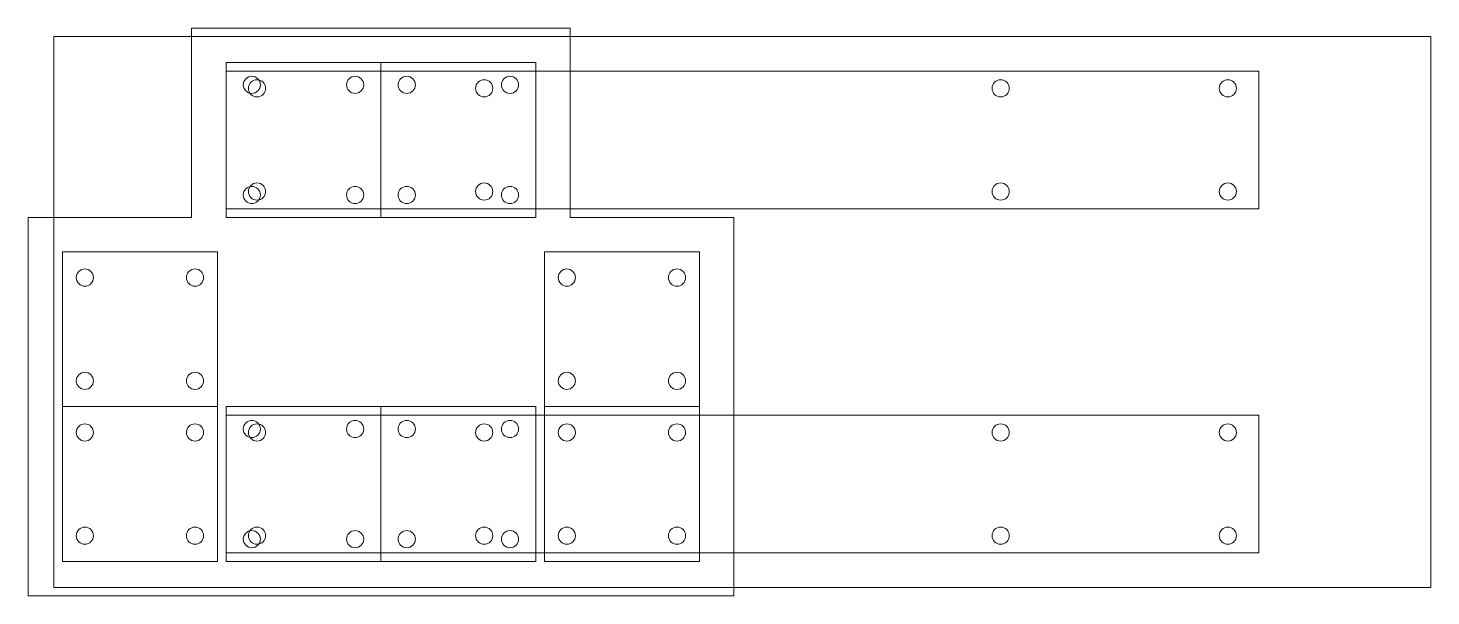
# Model space of a CAD drawing. Header units: millimetres. Extents: x -8 to 400, y -83 to 82.
import ezdxf

# ---------------------------------------------------------------- set-up
doc = ezdxf.new("R2010")
doc.units = ezdxf.units.MM
doc.layers.get('0').update_dxf_attribs({"linetype": 'CONTINUOUS', "lineweight": 0})
for name, color, linetype, lineweight in [('1', 4, 'CONTINUOUS', 0), ('noname', 1, 'CONTINUOUS', 0), ('noname2', 3, 'CONTINUOUS', 0)]:
    doc.layers.add(name, color=color, linetype=linetype, lineweight=lineweight)

msp = doc.modelspace()

# ---------------------------------------------------------------- linework, layer by layer
for p, q in [((0, -80), (0, 80)), ((0, 80), (400, 80)), ((400, 80), (400, -80)), ((400, -80), (0, -80))]:
    msp.add_line(p, q)
for centre in [(59, 65), (125, 65), (275, 65), (341, 65), (59, 35), (125, 35), (275, 35), (341, 35), (59, -35), (125, -35), (275, -35), (341, -35), (59, -65), (125, -65), (275, -65), (341, -65)]:
    msp.add_circle(centre, 2.5)
at = {"layer": '1'}
for p, q in [((40, 82.5), (150, 82.5)), ((40, 82.5), (40, 27.5)), ((150, 82.5), (150, 27.5)), ((-7.5, -82.5), (-7.5, 27.5)), ((-7.5, 27.5), (40, 27.5)), ((150, 27.5), (197.5, 27.5)), ((197.5, -82.5), (197.5, 27.5)), ((-7.5, -82.5), (197.5, -82.5))]:
    msp.add_line(p, q, dxfattribs=at)
for centre in [(57.5, 66), (87.5, 66), (102.5, 66), (132.5, 66), (57.5, 34), (87.5, 34), (102.5, 34), (132.5, 34), (9, 10), (41, 10), (149, 10), (181, 10), (9, -20), (41, -20), (149, -20), (181, -20), (9, -35), (41, -35), (57.5, -34), (87.5, -34), (102.5, -34), (132.5, -34), (149, -35), (181, -35), (9, -65), (41, -65), (57.5, -66), (87.5, -66), (102.5, -66), (132.5, -66), (149, -65), (181, -65)]:
    msp.add_circle(centre, 2.5, dxfattribs=at)
at = {"layer": 'noname'}
for p, q in [((50, 70), (350, 70)), ((50, 30), (50, 70)), ((350, 70), (350, 30)), ((350, 30), (50, 30)), ((50, -30), (350, -30)), ((50, -70), (50, -30)), ((350, -30), (350, -70)), ((350, -70), (50, -70))]:
    msp.add_line(p, q, dxfattribs=at)
at = {"layer": 'noname2'}
for p, q in [((50, 27.5), (50, 72.5)), ((50, 72.5), (95, 72.5)), ((95, 72.5), (95, 27.5)), ((95, 27.5), (95, 72.5)), ((95, 72.5), (140, 72.5)), ((140, 72.5), (140, 27.5)), ((95, 27.5), (50, 27.5)), ((140, 27.5), (95, 27.5)), ((47.5, 17.5), (2.5, 17.5)), ((2.5, 17.5), (2.5, -27.5)), ((47.5, -27.5), (47.5, 17.5)), ((187.5, 17.5), (142.5, 17.5)), ((142.5, 17.5), (142.5, -27.5)), ((187.5, -27.5), (187.5, 17.5)), ((2.5, -27.5), (47.5, -27.5)), ((47.5, -27.5), (2.5, -27.5)), ((2.5, -27.5), (2.5, -72.5)), ((47.5, -72.5), (47.5, -27.5)), ((50, -27.5), (50, -72.5)), ((95, -27.5), (50, -27.5)), ((95, -72.5), (95, -27.5)), ((95, -27.5), (95, -72.5)), ((140, -27.5), (95, -27.5)), ((140, -72.5), (140, -27.5)), ((187.5, -27.5), (142.5, -27.5)), ((142.5, -27.5), (142.5, -72.5)), ((142.5, -27.5), (187.5, -27.5)), ((187.5, -72.5), (187.5, -27.5)), ((2.5, -72.5), (47.5, -72.5)), ((50, -72.5), (95, -72.5)), ((95, -72.5), (140, -72.5)), ((142.5, -72.5), (187.5, -72.5))]:
    msp.add_line(p, q, dxfattribs=at)

doc.saveas('drawing.dxf')
